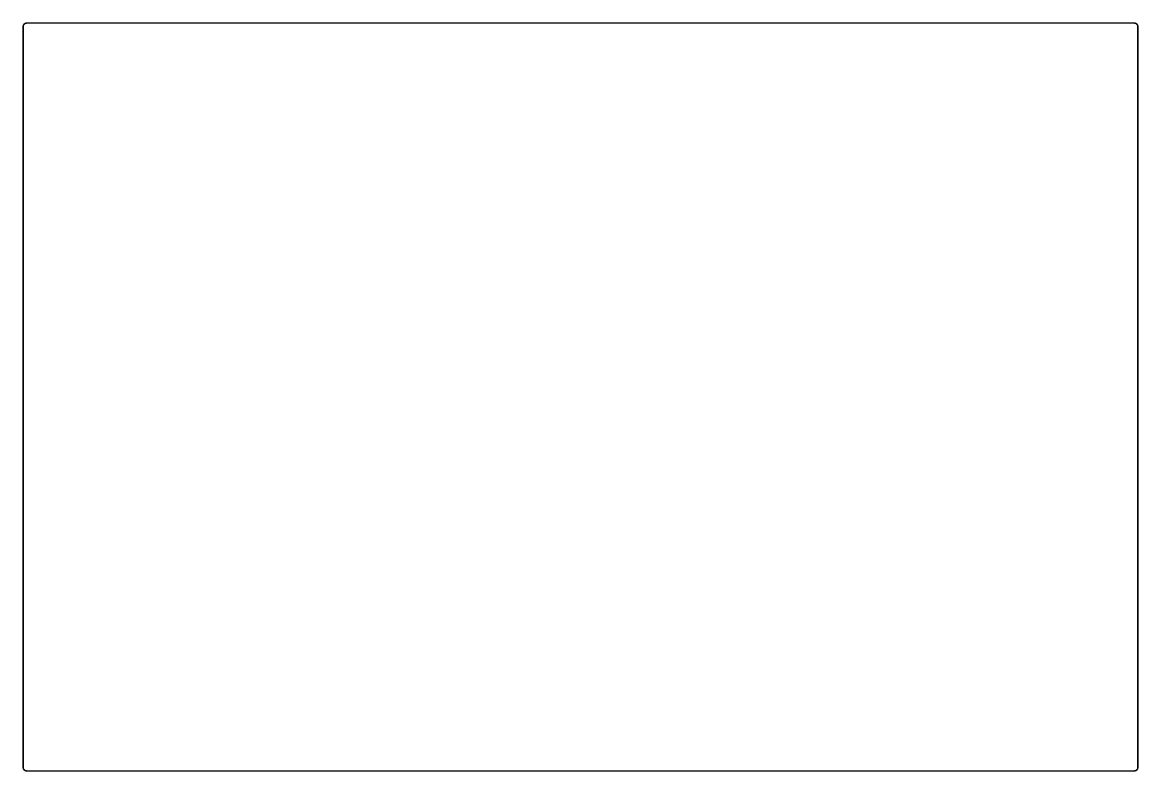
# Model space of a CAD drawing. Extents: x 224 to 372, y 164 to 263.
import ezdxf

# ---------------------------------------------------------------- set-up
doc = ezdxf.new("R2010")
doc.units = 0
doc.layers.add('047710-1ROU1_GBR', color=6, linetype='CONTINUOUS')

msp = doc.modelspace()

# ---------------------------------------------------------------- linework, layer by layer
at = {"layer": '047710-1ROU1_GBR', "const_width": 0.2}
for points in [[(224.705926, 262.758936, 0.4142136), (224.206054, 262.259064)], [(371.526054, 262.259064, 0.4142147), (371.025928, 262.758936)], [(224.206054, 164.359082, 0.4142124), (224.705926, 163.858956)], [(371.025928, 163.858956, 0.4142136), (371.526054, 164.359082)]]:
    msp.add_lwpolyline(points, format="xyb", dxfattribs=at)
for points in [[(224.705926, 262.758936), (371.025928, 262.758936)], [(224.206054, 164.359082), (224.206054, 262.259064)], [(371.526054, 262.259064), (371.526054, 164.359082)], [(371.025928, 163.858956), (224.705926, 163.858956)]]:
    msp.add_lwpolyline(points, dxfattribs=at)

doc.saveas('drawing.dxf')
